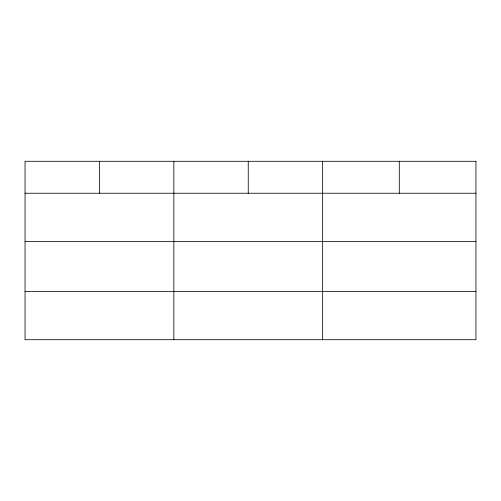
<?xml version="1.0" encoding="UTF-8"?>
<svg xmlns="http://www.w3.org/2000/svg" width="501" height="501" viewBox="0 0 501 501"><rect width="100%" height="100%" fill="white"/><g stroke="black" fill="none" stroke-linecap="round" stroke-linejoin="round"><path stroke-width="0.75" d="M25.05 193.236L475.95 193.236M25.05 241.57L475.95 241.57M25.05 291.369L475.95 291.369M399.297 161.291L399.297 193.236M322.644 161.291L322.644 339.709M248.245 161.291L248.245 193.236M173.847 161.291L173.847 339.709M99.449 161.291L99.449 193.236M475.95 161.291L25.05 161.291L25.05 339.709L475.95 339.709L475.95 161.291"/></g></svg>
